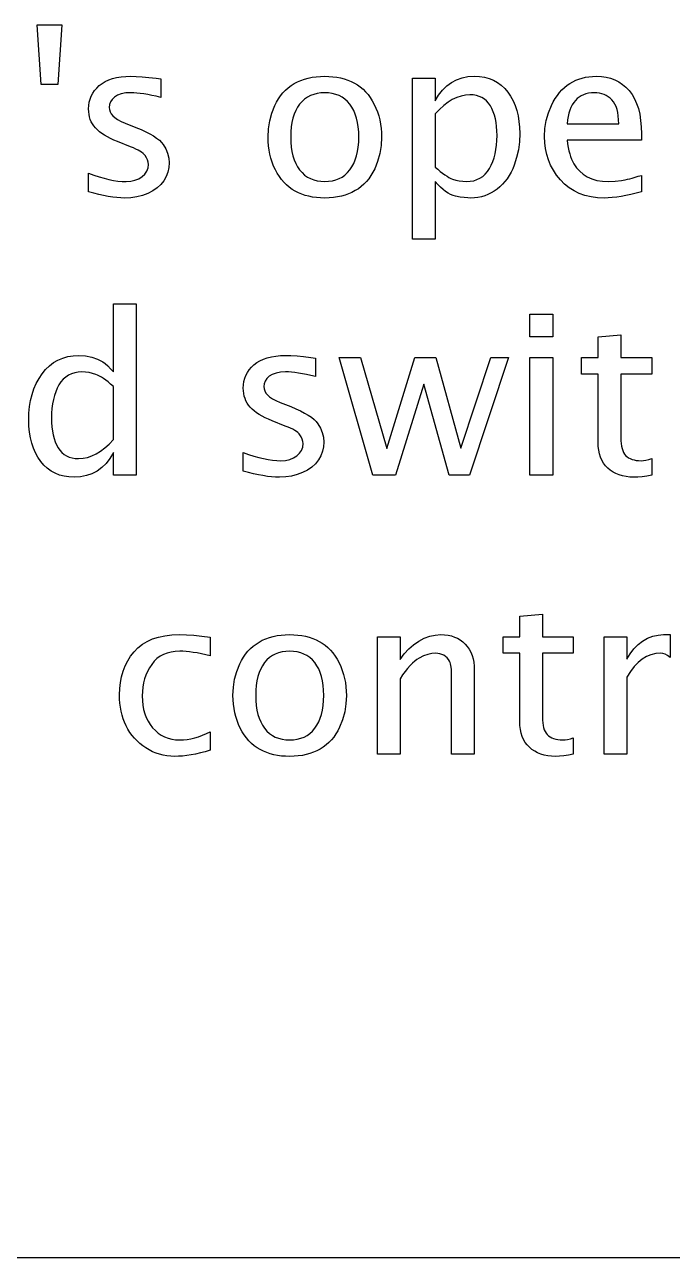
# Model space of a CAD drawing. Header units: inches. Extents: x 0 to 12, y -0.6 to 8.
# Drawn here: x 8.74 to 9.747, y 0 to 1.914 of the extents above; entities that cross this region are included whole.
import ezdxf

# ---------------------------------------------------------------- set-up
doc = ezdxf.new("R2010")
doc.units = ezdxf.units.IN
doc.header["$MEASUREMENT"] = 0

msp = doc.modelspace()

# ---------------------------------------------------------------- linework, layer by layer
at = {"color": 7, "linetype": 'Continuous'}
msp.add_line((0.5, 0), (11.5, 0), dxfattribs=at)
at = {"color": 7, "linetype": 'Continuous', "flags": 128}
for points in [[(8.766, 1.8215), (8.7596, 1.9144), (8.7596, 1.9144), (8.7981, 1.9144), (8.7981, 1.9144), (8.7917, 1.8215), (8.7917, 1.8215), (8.766, 1.8215)], [(8.8397, 1.6548), (8.8397, 1.6837), (8.8397, 1.6837), (8.848, 1.6806), (8.856, 1.678), (8.8638, 1.6758), (8.8712, 1.674), (8.8784, 1.6726), (8.8853, 1.6716), (8.892, 1.671), (8.8983, 1.6708), (8.8983, 1.6708), (8.9053, 1.6713), (8.9118, 1.6727), (8.9176, 1.6751), (8.9228, 1.6784), (8.9271, 1.6824), (8.9302, 1.6869), (8.9321, 1.6919), (8.9327, 1.6973), (8.9327, 1.6973), (8.9324, 1.7008), (8.9314, 1.7043), (8.9299, 1.7077), (8.9277, 1.7111), (8.9277, 1.7111), (8.9263, 1.7128), (8.9245, 1.7145), (8.9222, 1.7162), (8.9196, 1.7179), (8.9166, 1.7196), (8.9131, 1.7213), (8.9093, 1.723), (8.905, 1.7247), (8.905, 1.7247), (8.8847, 1.7328), (8.8847, 1.7328), (8.8791, 1.7351), (8.8738, 1.7375), (8.8689, 1.74), (8.8644, 1.7426), (8.8604, 1.7453), (8.8567, 1.7481), (8.8534, 1.751), (8.8505, 1.754), (8.8505, 1.754), (8.848, 1.7571), (8.8458, 1.7603), (8.844, 1.7637), (8.8424, 1.7673), (8.8412, 1.7711), (8.8404, 1.775), (8.8399, 1.7792), (8.8397, 1.7835), (8.8397, 1.7835), (8.84, 1.7888), (8.8408, 1.7939), (8.8421, 1.7988), (8.8439, 1.8034), (8.8462, 1.8079), (8.8491, 1.8121), (8.8524, 1.816), (8.8563, 1.8198), (8.8607, 1.8232), (8.8656, 1.8261), (8.871, 1.8286), (8.8769, 1.8307), (8.8833, 1.8322), (8.8902, 1.8334), (8.8976, 1.834), (8.9054, 1.8343), (8.9054, 1.8343), (8.9139, 1.8341), (8.9232, 1.8335), (8.9335, 1.8326), (8.9448, 1.8312), (8.9448, 1.8312), (8.9519, 1.8303), (8.9519, 1.8303), (8.9519, 1.8014), (8.9519, 1.8014), (8.9448, 1.8031), (8.9381, 1.8046), (8.9316, 1.8058), (8.9256, 1.8068), (8.92, 1.8076), (8.9147, 1.8082), (8.9098, 1.8086), (8.9053, 1.8087), (8.9053, 1.8087), (8.8974, 1.8083), (8.8906, 1.8069), (8.8848, 1.8048), (8.8801, 1.8019), (8.8765, 1.7984), (8.8739, 1.7946), (8.8723, 1.7904), (8.8718, 1.786), (8.8718, 1.786), (8.8721, 1.7825), (8.8732, 1.7791), (8.8749, 1.7759), (8.8774, 1.773), (8.8774, 1.773), (8.8806, 1.77), (8.8849, 1.7671), (8.8903, 1.7642), (8.8968, 1.7613), (8.8968, 1.7613), (8.9134, 1.7548), (8.9134, 1.7548), (8.9213, 1.7515), (8.9285, 1.7481), (8.9349, 1.7448), (8.9406, 1.7415), (8.9455, 1.7382), (8.9497, 1.7349), (8.953, 1.7316), (8.9557, 1.7283), (8.9557, 1.7283), (8.9596, 1.7216), (8.9625, 1.7146), (8.9642, 1.7072), (8.9647, 1.6996), (8.9647, 1.6996), (8.9642, 1.6924), (8.9627, 1.6854), (8.9601, 1.6786), (8.9564, 1.6721), (8.9518, 1.6662), (8.9462, 1.6609), (8.9396, 1.6563), (8.9319, 1.6524), (8.9236, 1.6492), (8.9149, 1.647), (8.9056, 1.6456), (8.8959, 1.6452), (8.8959, 1.6452), (8.89, 1.6453), (8.8837, 1.6458), (8.8772, 1.6465), (8.8703, 1.6476), (8.8631, 1.6489), (8.8557, 1.6506), (8.8479, 1.6526), (8.8397, 1.6548)], [(9.2067, 1.6452), (9.2002, 1.6453), (9.194, 1.6458), (9.1879, 1.6467), (9.1821, 1.6478), (9.1764, 1.6493), (9.171, 1.6511), (9.1658, 1.6533), (9.1609, 1.6558), (9.1561, 1.6586), (9.1516, 1.6618), (9.1474, 1.6654), (9.1434, 1.6694), (9.1397, 1.6738), (9.1362, 1.6785), (9.133, 1.6836), (9.13, 1.6891), (9.1273, 1.6949), (9.125, 1.7008), (9.123, 1.7069), (9.1214, 1.7131), (9.1202, 1.7196), (9.1193, 1.7262), (9.1188, 1.7329), (9.1186, 1.7398), (9.1186, 1.7398), (9.1192, 1.7528), (9.1212, 1.7652), (9.1244, 1.7772), (9.129, 1.7887), (9.1317, 1.7942), (9.1348, 1.7993), (9.1381, 1.8041), (9.1417, 1.8086), (9.1456, 1.8126), (9.1498, 1.8164), (9.1543, 1.8197), (9.1592, 1.8228), (9.1642, 1.8255), (9.1696, 1.8278), (9.1751, 1.8298), (9.181, 1.8314), (9.187, 1.8327), (9.1934, 1.8336), (9.1999, 1.8341), (9.2067, 1.8343), (9.2067, 1.8343), (9.2132, 1.8341), (9.2195, 1.8336), (9.2256, 1.8328), (9.2314, 1.8317), (9.237, 1.8302), (9.2424, 1.8284), (9.2476, 1.8262), (9.2527, 1.8238), (9.2574, 1.821), (9.2619, 1.8178), (9.2662, 1.8142), (9.2702, 1.8102), (9.2739, 1.8058), (9.2774, 1.8011), (9.2806, 1.796), (9.2836, 1.7905), (9.2862, 1.7847), (9.2885, 1.7788), (9.2905, 1.7726), (9.2921, 1.7664), (9.2933, 1.76), (9.2942, 1.7534), (9.2947, 1.7467), (9.2949, 1.7398), (9.2949, 1.7398), (9.2942, 1.7268), (9.2922, 1.7142), (9.2889, 1.7021), (9.2843, 1.6906), (9.2816, 1.6851), (9.2785, 1.68), (9.2751, 1.6752), (9.2715, 1.6708), (9.2676, 1.6667), (9.2634, 1.663), (9.2589, 1.6596), (9.2541, 1.6566), (9.249, 1.654), (9.2438, 1.6516), (9.2382, 1.6496), (9.2325, 1.648), (9.2264, 1.6468), (9.2201, 1.6459), (9.2135, 1.6454), (9.2067, 1.6452)], [(9.3429, 1.5811), (9.3429, 1.8311), (9.3429, 1.8311), (9.3782, 1.8311), (9.3782, 1.8311), (9.3782, 1.7962), (9.3782, 1.7962), (9.3836, 1.8051), (9.3897, 1.8129), (9.3963, 1.8194), (9.4036, 1.8248), (9.4115, 1.8289), (9.4201, 1.8319), (9.4292, 1.8337), (9.4391, 1.8343), (9.4391, 1.8343), (9.4472, 1.8339), (9.4549, 1.8327), (9.4622, 1.8308), (9.469, 1.8281), (9.4752, 1.8246), (9.481, 1.8204), (9.4863, 1.8154), (9.4912, 1.8096), (9.4955, 1.8032), (9.4992, 1.7963), (9.5024, 1.789), (9.505, 1.7812), (9.507, 1.7729), (9.5085, 1.7642), (9.5093, 1.755), (9.5096, 1.7453), (9.5096, 1.7453), (9.5091, 1.7326), (9.5075, 1.7201), (9.5048, 1.708), (9.5011, 1.6962), (9.4988, 1.6905), (9.4962, 1.6851), (9.4933, 1.68), (9.4902, 1.6752), (9.4867, 1.6707), (9.4829, 1.6665), (9.4789, 1.6626), (9.4745, 1.659), (9.47, 1.6558), (9.4652, 1.653), (9.4603, 1.6506), (9.4553, 1.6486), (9.4501, 1.6471), (9.4448, 1.646), (9.4393, 1.6454), (9.4337, 1.6452), (9.4337, 1.6452), (9.4288, 1.6453), (9.4232, 1.6459), (9.4169, 1.6467), (9.4098, 1.6479), (9.406, 1.6489), (9.4023, 1.6504), (9.3984, 1.6525), (9.3945, 1.6551), (9.3905, 1.6582), (9.3865, 1.6619), (9.3824, 1.6661), (9.3782, 1.6708), (9.3782, 1.6708), (9.3782, 1.5811), (9.3782, 1.5811), (9.3429, 1.5811)], [(9.6987, 1.6548), (9.6904, 1.6526), (9.6824, 1.6506), (9.6747, 1.6489), (9.6674, 1.6476), (9.6603, 1.6465), (9.6535, 1.6458), (9.647, 1.6453), (9.6408, 1.6452), (9.6408, 1.6452), (9.6303, 1.6456), (9.6204, 1.6469), (9.611, 1.6492), (9.6022, 1.6523), (9.594, 1.6563), (9.5864, 1.6611), (9.5793, 1.6669), (9.5728, 1.6735), (9.567, 1.6808), (9.562, 1.6884), (9.5577, 1.6963), (9.5543, 1.7045), (9.5515, 1.713), (9.5496, 1.7219), (9.5485, 1.7311), (9.5481, 1.7406), (9.5481, 1.7406), (9.5488, 1.7532), (9.5508, 1.7654), (9.5542, 1.7774), (9.5589, 1.789), (9.5617, 1.7946), (9.5648, 1.7998), (9.5681, 1.8046), (9.5715, 1.8091), (9.5752, 1.8131), (9.579, 1.8168), (9.5831, 1.8202), (9.5874, 1.8231), (9.5919, 1.8257), (9.5966, 1.828), (9.6015, 1.8299), (9.6065, 1.8315), (9.6118, 1.8327), (9.6172, 1.8336), (9.6229, 1.8341), (9.6288, 1.8343), (9.6288, 1.8343), (9.6365, 1.8339), (9.6439, 1.8329), (9.6509, 1.8311), (9.6575, 1.8287), (9.6636, 1.8255), (9.6694, 1.8217), (9.6747, 1.8172), (9.6797, 1.8119), (9.6841, 1.8059), (9.688, 1.7993), (9.6913, 1.792), (9.694, 1.784), (9.6961, 1.7752), (9.6975, 1.7658), (9.6984, 1.7557), (9.6987, 1.7449), (9.6987, 1.7449), (9.6987, 1.7349), (9.6987, 1.7349), (9.5833, 1.7349), (9.5833, 1.7349), (9.5841, 1.7291), (9.585, 1.7237), (9.5861, 1.7186), (9.5873, 1.7138), (9.5887, 1.7094), (9.5902, 1.7053), (9.5919, 1.7016), (9.5938, 1.6982), (9.598, 1.6921), (9.6029, 1.6867), (9.6084, 1.682), (9.6146, 1.678), (9.6215, 1.6749), (9.6293, 1.6726), (9.638, 1.6713), (9.6475, 1.6708), (9.6475, 1.6708), (9.6577, 1.6712), (9.6678, 1.6723), (9.6705, 1.6728), (9.6735, 1.6734), (9.6769, 1.6742), (9.6806, 1.6751), (9.6846, 1.6762), (9.689, 1.6775), (9.6937, 1.6789), (9.6987, 1.6804), (9.6987, 1.6804), (9.6987, 1.6548)], [(9.2066, 1.6708), (9.2127, 1.6711), (9.2185, 1.6719), (9.2239, 1.6733), (9.229, 1.6753), (9.2337, 1.6778), (9.238, 1.6809), (9.242, 1.6846), (9.2457, 1.6888), (9.2489, 1.6935), (9.2518, 1.6987), (9.2542, 1.7044), (9.2562, 1.7105), (9.2577, 1.7172), (9.2588, 1.7243), (9.2594, 1.7318), (9.2596, 1.7398), (9.2596, 1.7398), (9.2594, 1.7479), (9.2588, 1.7555), (9.2577, 1.7625), (9.2561, 1.7692), (9.2542, 1.7753), (9.2518, 1.781), (9.2489, 1.7861), (9.2456, 1.7908), (9.242, 1.795), (9.238, 1.7986), (9.2336, 1.8017), (9.2289, 1.8042), (9.2239, 1.8061), (9.2184, 1.8075), (9.2127, 1.8084), (9.2066, 1.8087), (9.2066, 1.8087), (9.2006, 1.8084), (9.1948, 1.8075), (9.1895, 1.8061), (9.1844, 1.8042), (9.1797, 1.8017), (9.1754, 1.7986), (9.1714, 1.795), (9.1677, 1.7908), (9.1645, 1.7861), (9.1617, 1.781), (9.1593, 1.7753), (9.1573, 1.7692), (9.1558, 1.7625), (9.1547, 1.7555), (9.154, 1.7479), (9.1538, 1.7398), (9.1538, 1.7398), (9.154, 1.7318), (9.1547, 1.7243), (9.1558, 1.7172), (9.1573, 1.7105), (9.1593, 1.7044), (9.1617, 1.6987), (9.1645, 1.6935), (9.1677, 1.6888), (9.1714, 1.6846), (9.1754, 1.6809), (9.1797, 1.6778), (9.1844, 1.6753), (9.1895, 1.6733), (9.1948, 1.6719), (9.2006, 1.6711), (9.2066, 1.6708)], [(9.3782, 1.6933), (9.3823, 1.6898), (9.3862, 1.6866), (9.3899, 1.6837), (9.3934, 1.6812), (9.3967, 1.679), (9.3997, 1.6772), (9.4025, 1.6757), (9.4051, 1.6746), (9.4103, 1.673), (9.4156, 1.6718), (9.4211, 1.6711), (9.4268, 1.6708), (9.4268, 1.6708), (9.4326, 1.6711), (9.4382, 1.6721), (9.4432, 1.6737), (9.4479, 1.6759), (9.4522, 1.6787), (9.4561, 1.6821), (9.4596, 1.6863), (9.4627, 1.691), (9.4654, 1.6962), (9.4678, 1.7017), (9.4698, 1.7076), (9.4715, 1.7139), (9.4727, 1.7205), (9.4736, 1.7274), (9.4742, 1.7347), (9.4744, 1.7423), (9.4744, 1.7423), (9.4742, 1.7494), (9.4737, 1.7561), (9.4729, 1.7625), (9.4718, 1.7684), (9.4704, 1.774), (9.4685, 1.7792), (9.4664, 1.784), (9.464, 1.7884), (9.4613, 1.7924), (9.4582, 1.7959), (9.4547, 1.7988), (9.4509, 1.8012), (9.4468, 1.803), (9.4423, 1.8044), (9.4373, 1.8052), (9.4321, 1.8054), (9.4321, 1.8054), (9.4253, 1.805), (9.4185, 1.8036), (9.4117, 1.8013), (9.4049, 1.7981), (9.3982, 1.794), (9.3915, 1.7889), (9.3848, 1.7829), (9.3782, 1.7759), (9.3782, 1.7759), (9.3782, 1.6933)], [(9.5833, 1.7606), (9.6635, 1.7606), (9.6635, 1.7606), (9.6633, 1.7668), (9.6628, 1.7726), (9.662, 1.7779), (9.6608, 1.7828), (9.6593, 1.7871), (9.6575, 1.7911), (9.6553, 1.7945), (9.6528, 1.7975), (9.6501, 1.8001), (9.6472, 1.8024), (9.644, 1.8043), (9.6407, 1.8059), (9.6373, 1.8071), (9.6336, 1.808), (9.6297, 1.8085), (9.6257, 1.8087), (9.6257, 1.8087), (9.621, 1.8085), (9.6167, 1.8079), (9.6126, 1.8069), (9.6088, 1.8056), (9.6053, 1.804), (9.602, 1.8019), (9.5989, 1.7995), (9.5961, 1.7967), (9.5936, 1.7935), (9.5913, 1.7899), (9.5893, 1.786), (9.5876, 1.7817), (9.5861, 1.777), (9.5849, 1.7719), (9.584, 1.7664), (9.5833, 1.7606)], [(8.8782, 1.2148), (8.8782, 1.2497), (8.8782, 1.2497), (8.8728, 1.2408), (8.8668, 1.2331), (8.8602, 1.2265), (8.8529, 1.2212), (8.845, 1.2169), (8.8365, 1.214), (8.8273, 1.2122), (8.8175, 1.2116), (8.8175, 1.2116), (8.8093, 1.212), (8.8016, 1.2131), (8.7944, 1.215), (8.7877, 1.2177), (8.7814, 1.2212), (8.7755, 1.2254), (8.7702, 1.2304), (8.7653, 1.2361), (8.761, 1.2425), (8.7572, 1.2494), (8.7541, 1.2567), (8.7515, 1.2645), (8.7494, 1.2728), (8.7479, 1.2816), (8.7471, 1.2909), (8.7468, 1.3006), (8.7468, 1.3006), (8.7471, 1.3111), (8.7481, 1.3212), (8.7497, 1.3308), (8.752, 1.3399), (8.7549, 1.3487), (8.7585, 1.3569), (8.7627, 1.3647), (8.7676, 1.3721), (8.773, 1.3788), (8.7789, 1.3846), (8.7854, 1.3895), (8.7922, 1.3935), (8.7996, 1.3967), (8.8074, 1.3989), (8.8158, 1.4002), (8.8245, 1.4007), (8.8245, 1.4007), (8.8348, 1.4), (8.8447, 1.3981), (8.8537, 1.3949), (8.8617, 1.3907), (8.8655, 1.388), (8.8695, 1.3844), (8.8738, 1.3801), (8.8782, 1.3751), (8.8782, 1.3751), (8.8782, 1.4808), (8.8782, 1.4808), (8.9135, 1.4808), (8.9135, 1.4808), (8.9135, 1.2148), (8.9135, 1.2148), (8.8782, 1.2148)], [(9.5256, 1.4295), (9.5256, 1.4648), (9.5256, 1.4648), (9.5609, 1.4648), (9.5609, 1.4648), (9.5609, 1.4295), (9.5609, 1.4295), (9.5256, 1.4295)], [(9.7147, 1.2148), (9.707, 1.2134), (9.6999, 1.2124), (9.6932, 1.2118), (9.6871, 1.2116), (9.6871, 1.2116), (9.6809, 1.2118), (9.675, 1.2125), (9.6694, 1.2136), (9.6642, 1.2151), (9.6592, 1.2171), (9.6546, 1.2195), (9.6504, 1.2224), (9.6464, 1.2257), (9.6429, 1.2294), (9.6399, 1.2334), (9.6373, 1.2379), (9.6352, 1.2427), (9.6335, 1.2479), (9.6324, 1.2535), (9.6317, 1.2594), (9.6314, 1.2657), (9.6314, 1.2657), (9.6314, 1.3718), (9.6314, 1.3718), (9.6058, 1.3718), (9.6058, 1.3718), (9.6058, 1.3975), (9.6058, 1.3975), (9.6314, 1.3975), (9.6314, 1.3975), (9.6314, 1.4295), (9.6314, 1.4295), (9.6667, 1.4327), (9.6667, 1.4327), (9.6667, 1.3975), (9.6667, 1.3975), (9.7147, 1.3975), (9.7147, 1.3975), (9.7147, 1.3718), (9.7147, 1.3718), (9.6667, 1.3718), (9.6667, 1.3718), (9.6667, 1.2724), (9.6667, 1.2724), (9.6668, 1.2679), (9.6671, 1.2637), (9.6677, 1.2598), (9.6686, 1.2563), (9.6696, 1.2531), (9.6709, 1.2502), (9.6725, 1.2476), (9.6742, 1.2454), (9.6763, 1.2435), (9.6786, 1.2418), (9.6812, 1.2404), (9.6841, 1.2393), (9.6872, 1.2384), (9.6907, 1.2377), (9.6944, 1.2374), (9.6984, 1.2372), (9.6984, 1.2372), (9.7019, 1.2374), (9.7058, 1.238), (9.7101, 1.239), (9.7147, 1.2404), (9.7147, 1.2404), (9.7147, 1.2148)], [(9.0801, 1.2212), (9.0801, 1.2501), (9.0801, 1.2501), (9.0884, 1.247), (9.0964, 1.2444), (9.1042, 1.2422), (9.1116, 1.2404), (9.1188, 1.239), (9.1257, 1.238), (9.1324, 1.2374), (9.1387, 1.2372), (9.1387, 1.2372), (9.1457, 1.2377), (9.1522, 1.2391), (9.158, 1.2415), (9.1632, 1.2448), (9.1675, 1.2488), (9.1706, 1.2533), (9.1725, 1.2583), (9.1731, 1.2637), (9.1731, 1.2637), (9.1728, 1.2672), (9.1718, 1.2707), (9.1703, 1.2741), (9.1681, 1.2775), (9.1681, 1.2775), (9.1667, 1.2792), (9.1649, 1.2808), (9.1626, 1.2826), (9.16, 1.2843), (9.157, 1.286), (9.1535, 1.2877), (9.1496, 1.2894), (9.1454, 1.2911), (9.1454, 1.2911), (9.1251, 1.2992), (9.1251, 1.2992), (9.1194, 1.3015), (9.1142, 1.3039), (9.1093, 1.3064), (9.1048, 1.309), (9.1008, 1.3117), (9.0971, 1.3145), (9.0938, 1.3174), (9.0909, 1.3204), (9.0909, 1.3204), (9.0884, 1.3235), (9.0862, 1.3267), (9.0843, 1.3301), (9.0828, 1.3337), (9.0816, 1.3375), (9.0808, 1.3414), (9.0803, 1.3456), (9.0801, 1.3499), (9.0801, 1.3499), (9.0804, 1.3552), (9.0812, 1.3603), (9.0825, 1.3652), (9.0843, 1.3698), (9.0866, 1.3743), (9.0894, 1.3785), (9.0928, 1.3824), (9.0967, 1.3862), (9.1011, 1.3896), (9.106, 1.3925), (9.1114, 1.395), (9.1173, 1.3971), (9.1237, 1.3986), (9.1306, 1.3998), (9.138, 1.4004), (9.1458, 1.4007), (9.1458, 1.4007), (9.1542, 1.4005), (9.1636, 1.3999), (9.1739, 1.399), (9.1851, 1.3976), (9.1851, 1.3976), (9.1923, 1.3967), (9.1923, 1.3967), (9.1923, 1.3678), (9.1923, 1.3678), (9.1852, 1.3695), (9.1784, 1.371), (9.172, 1.3722), (9.166, 1.3732), (9.1604, 1.374), (9.1551, 1.3746), (9.1502, 1.375), (9.1457, 1.3751), (9.1457, 1.3751), (9.1378, 1.3746), (9.131, 1.3733), (9.1252, 1.3712), (9.1205, 1.3683), (9.1168, 1.3648), (9.1143, 1.361), (9.1127, 1.3568), (9.1122, 1.3524), (9.1122, 1.3524), (9.1125, 1.3489), (9.1136, 1.3455), (9.1153, 1.3423), (9.1177, 1.3394), (9.1177, 1.3394), (9.121, 1.3364), (9.1253, 1.3335), (9.1307, 1.3306), (9.1372, 1.3277), (9.1372, 1.3277), (9.1538, 1.3212), (9.1538, 1.3212), (9.1617, 1.3179), (9.1689, 1.3145), (9.1753, 1.3112), (9.181, 1.3079), (9.1859, 1.3046), (9.1901, 1.3013), (9.1934, 1.298), (9.1961, 1.2947), (9.1961, 1.2947), (9.2, 1.288), (9.2029, 1.2809), (9.2046, 1.2736), (9.2051, 1.266), (9.2051, 1.266), (9.2046, 1.2588), (9.2031, 1.2518), (9.2005, 1.245), (9.1968, 1.2385), (9.1922, 1.2326), (9.1865, 1.2273), (9.1799, 1.2227), (9.1723, 1.2188), (9.164, 1.2156), (9.1552, 1.2134), (9.146, 1.212), (9.1363, 1.2116), (9.1363, 1.2116), (9.1304, 1.2117), (9.1241, 1.2122), (9.1175, 1.2129), (9.1107, 1.214), (9.1035, 1.2153), (9.0961, 1.217), (9.0882, 1.219), (9.0801, 1.2212)], [(9.2816, 1.2148), (9.2292, 1.3975), (9.2292, 1.3975), (9.2623, 1.3975), (9.2623, 1.3975), (9.3029, 1.2563), (9.3029, 1.2563), (9.3467, 1.3975), (9.3467, 1.3975), (9.3791, 1.3975), (9.3791, 1.3975), (9.4183, 1.2565), (9.4183, 1.2565), (9.4649, 1.3975), (9.4649, 1.3975), (9.492, 1.3975), (9.492, 1.3975), (9.4315, 1.2148), (9.4315, 1.2148), (9.3998, 1.2148), (9.3998, 1.2148), (9.3606, 1.356), (9.3606, 1.356), (9.3167, 1.2148), (9.3167, 1.2148), (9.2816, 1.2148)], [(9.5256, 1.2148), (9.5256, 1.3975), (9.5256, 1.3975), (9.5609, 1.3975), (9.5609, 1.3975), (9.5609, 1.2148), (9.5609, 1.2148), (9.5256, 1.2148)], [(8.8782, 1.3527), (8.874, 1.3563), (8.8701, 1.3595), (8.8663, 1.3623), (8.8629, 1.3648), (8.8596, 1.3669), (8.8565, 1.3687), (8.8537, 1.3702), (8.8511, 1.3713), (8.846, 1.3729), (8.8407, 1.3741), (8.8352, 1.3748), (8.8295, 1.3751), (8.8295, 1.3751), (8.8237, 1.3747), (8.8183, 1.3738), (8.8132, 1.3722), (8.8085, 1.37), (8.8042, 1.3672), (8.8003, 1.3638), (8.7968, 1.3597), (8.7937, 1.355), (8.791, 1.3499), (8.7886, 1.3443), (8.7866, 1.3384), (8.785, 1.3321), (8.7837, 1.3255), (8.7828, 1.3185), (8.7823, 1.3111), (8.7821, 1.3034), (8.7821, 1.3034), (8.7822, 1.2963), (8.7827, 1.2896), (8.7835, 1.2833), (8.7847, 1.2773), (8.7861, 1.2717), (8.7879, 1.2665), (8.79, 1.2617), (8.7924, 1.2573), (8.7951, 1.2534), (8.7982, 1.25), (8.8017, 1.247), (8.8055, 1.2446), (8.8097, 1.2428), (8.8142, 1.2415), (8.8191, 1.2407), (8.8243, 1.2404), (8.8243, 1.2404), (8.8312, 1.2409), (8.838, 1.2423), (8.8449, 1.2446), (8.8516, 1.2478), (8.8583, 1.2521), (8.865, 1.2571), (8.8716, 1.2631), (8.8782, 1.27), (8.8782, 1.27), (8.8782, 1.3527)], [(9.5929, 0.7812), (9.5852, 0.7798), (9.5781, 0.7788), (9.5714, 0.7782), (9.5653, 0.778), (9.5653, 0.778), (9.5591, 0.7782), (9.5532, 0.7789), (9.5476, 0.78), (9.5424, 0.7815), (9.5374, 0.7835), (9.5329, 0.7859), (9.5286, 0.7888), (9.5246, 0.7921), (9.5211, 0.7958), (9.5181, 0.7998), (9.5155, 0.8043), (9.5134, 0.8091), (9.5117, 0.8143), (9.5106, 0.8199), (9.5099, 0.8258), (9.5096, 0.8321), (9.5096, 0.8321), (9.5096, 0.9382), (9.5096, 0.9382), (9.484, 0.9382), (9.484, 0.9382), (9.484, 0.9639), (9.484, 0.9639), (9.5096, 0.9639), (9.5096, 0.9639), (9.5096, 0.9959), (9.5096, 0.9959), (9.5449, 0.9991), (9.5449, 0.9991), (9.5449, 0.9639), (9.5449, 0.9639), (9.5929, 0.9639), (9.5929, 0.9639), (9.5929, 0.9382), (9.5929, 0.9382), (9.5449, 0.9382), (9.5449, 0.9382), (9.5449, 0.8388), (9.5449, 0.8388), (9.545, 0.8343), (9.5453, 0.8301), (9.5459, 0.8262), (9.5468, 0.8227), (9.5478, 0.8195), (9.5491, 0.8165), (9.5507, 0.814), (9.5524, 0.8118), (9.5545, 0.8099), (9.5568, 0.8082), (9.5594, 0.8068), (9.5623, 0.8057), (9.5655, 0.8048), (9.5689, 0.8041), (9.5726, 0.8038), (9.5766, 0.8036), (9.5766, 0.8036), (9.5801, 0.8038), (9.584, 0.8044), (9.5883, 0.8054), (9.5929, 0.8068), (9.5929, 0.8068), (9.5929, 0.7812)], [(9.0288, 0.7876), (9.021, 0.7853), (9.0134, 0.7834), (9.006, 0.7817), (8.999, 0.7804), (8.9922, 0.7793), (8.9857, 0.7786), (8.9794, 0.7781), (8.9735, 0.778), (8.9735, 0.778), (8.9674, 0.7782), (8.9615, 0.7788), (8.9558, 0.7798), (8.9501, 0.7812), (8.9446, 0.7831), (8.9392, 0.7853), (8.9339, 0.788), (8.9288, 0.7911), (8.9239, 0.7945), (8.9193, 0.7981), (8.915, 0.802), (8.911, 0.8062), (8.9073, 0.8106), (8.9039, 0.8153), (8.9009, 0.8203), (8.8981, 0.8255), (8.8957, 0.8309), (8.8936, 0.8365), (8.8918, 0.8422), (8.8904, 0.8482), (8.8893, 0.8543), (8.8885, 0.8606), (8.888, 0.867), (8.8878, 0.8736), (8.8878, 0.8736), (8.8882, 0.8834), (8.8892, 0.8928), (8.891, 0.9017), (8.8935, 0.9103), (8.8967, 0.9184), (8.9005, 0.9262), (8.9051, 0.9334), (8.9105, 0.9403), (8.9165, 0.9466), (8.9233, 0.9521), (8.9309, 0.9566), (8.9393, 0.9604), (8.9484, 0.9633), (8.9583, 0.9654), (8.969, 0.9667), (8.9805, 0.9671), (8.9805, 0.9671), (8.9917, 0.9668), (9.0035, 0.9661), (9.0159, 0.9648), (9.0288, 0.9631), (9.0288, 0.9631), (9.0288, 0.9342), (9.0288, 0.9342), (9.0217, 0.9359), (9.015, 0.9374), (9.0085, 0.9386), (9.0024, 0.9396), (8.9966, 0.9404), (8.9912, 0.941), (8.9861, 0.9413), (8.9814, 0.9414), (8.9814, 0.9414), (8.9744, 0.9411), (8.9678, 0.9401), (8.9617, 0.9385), (8.956, 0.9363), (8.9508, 0.9334), (8.946, 0.9298), (8.9417, 0.9257), (8.9378, 0.9208), (8.9343, 0.9156), (8.9313, 0.91), (8.9288, 0.9043), (8.9267, 0.8983), (8.9251, 0.8921), (8.924, 0.8856), (8.9233, 0.8789), (8.9231, 0.8719), (8.9231, 0.8719), (8.9233, 0.8645), (8.9241, 0.8574), (8.9253, 0.8507), (8.9271, 0.8443), (8.9294, 0.8383), (8.9322, 0.8327), (8.9354, 0.8274), (8.9393, 0.8225), (8.9435, 0.8181), (8.948, 0.8142), (8.9527, 0.811), (8.9578, 0.8083), (8.9632, 0.8063), (8.969, 0.8048), (8.975, 0.8039), (8.9813, 0.8036), (8.9813, 0.8036), (8.9871, 0.8038), (8.9929, 0.8044), (8.9988, 0.8054), (9.0047, 0.8068), (9.0107, 0.8086), (9.0167, 0.8108), (9.0227, 0.8134), (9.0288, 0.8164), (9.0288, 0.8164), (9.0288, 0.7876)], [(9.1522, 0.778), (9.1457, 0.7781), (9.1395, 0.7786), (9.1334, 0.7795), (9.1276, 0.7806), (9.1219, 0.7821), (9.1165, 0.7839), (9.1113, 0.7861), (9.1064, 0.7886), (9.1016, 0.7914), (9.0972, 0.7946), (9.0929, 0.7982), (9.0889, 0.8022), (9.0852, 0.8066), (9.0817, 0.8113), (9.0785, 0.8164), (9.0755, 0.8219), (9.0728, 0.8277), (9.0705, 0.8336), (9.0686, 0.8397), (9.067, 0.8459), (9.0657, 0.8524), (9.0648, 0.859), (9.0643, 0.8657), (9.0641, 0.8726), (9.0641, 0.8726), (9.0648, 0.8856), (9.0667, 0.898), (9.0699, 0.91), (9.0745, 0.9215), (9.0772, 0.927), (9.0803, 0.9321), (9.0836, 0.9369), (9.0872, 0.9413), (9.0911, 0.9454), (9.0954, 0.9492), (9.0999, 0.9525), (9.1047, 0.9556), (9.1097, 0.9583), (9.1151, 0.9606), (9.1206, 0.9626), (9.1265, 0.9642), (9.1326, 0.9655), (9.1389, 0.9664), (9.1454, 0.9669), (9.1522, 0.9671), (9.1522, 0.9671), (9.1588, 0.9669), (9.165, 0.9664), (9.1711, 0.9656), (9.1769, 0.9645), (9.1825, 0.963), (9.188, 0.9612), (9.1932, 0.959), (9.1982, 0.9566), (9.2029, 0.9538), (9.2074, 0.9506), (9.2117, 0.947), (9.2157, 0.943), (9.2194, 0.9386), (9.2229, 0.9339), (9.2261, 0.9288), (9.2291, 0.9233), (9.2317, 0.9175), (9.234, 0.9116), (9.236, 0.9054), (9.2376, 0.8992), (9.2388, 0.8928), (9.2397, 0.8862), (9.2402, 0.8795), (9.2404, 0.8726), (9.2404, 0.8726), (9.2397, 0.8596), (9.2377, 0.847), (9.2344, 0.8349), (9.2298, 0.8234), (9.2271, 0.8179), (9.224, 0.8128), (9.2207, 0.808), (9.217, 0.8036), (9.2131, 0.7995), (9.2089, 0.7958), (9.2044, 0.7924), (9.1996, 0.7894), (9.1946, 0.7868), (9.1893, 0.7844), (9.1837, 0.7824), (9.178, 0.7808), (9.1719, 0.7796), (9.1656, 0.7787), (9.1591, 0.7782), (9.1522, 0.778)], [(9.2885, 0.7812), (9.2885, 0.9639), (9.2885, 0.9639), (9.3237, 0.9639), (9.3237, 0.9639), (9.3237, 0.9286), (9.3237, 0.9286), (9.3302, 0.9373), (9.3373, 0.9449), (9.3448, 0.9515), (9.3529, 0.957), (9.3613, 0.9614), (9.3698, 0.9646), (9.3785, 0.9664), (9.3873, 0.9671), (9.3873, 0.9671), (9.393, 0.9668), (9.3983, 0.9662), (9.4034, 0.965), (9.4082, 0.9634), (9.4128, 0.9614), (9.417, 0.9588), (9.421, 0.9559), (9.4247, 0.9524), (9.4281, 0.9486), (9.431, 0.9444), (9.4335, 0.9398), (9.4355, 0.9349), (9.4371, 0.9297), (9.4382, 0.9241), (9.4389, 0.9181), (9.4391, 0.9118), (9.4391, 0.9118), (9.4391, 0.7812), (9.4391, 0.7812), (9.4038, 0.7812), (9.4038, 0.7812), (9.4038, 0.9008), (9.4038, 0.9008), (9.4038, 0.9053), (9.4036, 0.9094), (9.4034, 0.9132), (9.403, 0.9165), (9.4026, 0.9194), (9.402, 0.9219), (9.4013, 0.924), (9.4006, 0.9257), (9.3988, 0.9286), (9.3967, 0.931), (9.3942, 0.9332), (9.3915, 0.935), (9.3885, 0.9364), (9.3855, 0.9374), (9.3823, 0.938), (9.379, 0.9382), (9.379, 0.9382), (9.373, 0.9378), (9.3667, 0.9364), (9.3602, 0.934), (9.3535, 0.9307), (9.35, 0.9286), (9.3465, 0.9259), (9.3429, 0.9227), (9.3392, 0.919), (9.3354, 0.9147), (9.3316, 0.9098), (9.3277, 0.9045), (9.3237, 0.8986), (9.3237, 0.8986), (9.3237, 0.7812), (9.3237, 0.7812), (9.2885, 0.7812)], [(9.641, 0.7812), (9.641, 0.9639), (9.641, 0.9639), (9.6763, 0.9639), (9.6763, 0.9639), (9.6763, 0.9289), (9.6763, 0.9289), (9.6813, 0.9375), (9.687, 0.9451), (9.6935, 0.9516), (9.7006, 0.9571), (9.7082, 0.9615), (9.7162, 0.9646), (9.7245, 0.9665), (9.7331, 0.9671), (9.7331, 0.9671), (9.7382, 0.9671), (9.7436, 0.9671), (9.7436, 0.9671), (9.7436, 0.9318), (9.7436, 0.9318), (9.7395, 0.9346), (9.7357, 0.9366), (9.732, 0.9378), (9.7286, 0.9382), (9.7286, 0.9382), (9.721, 0.9376), (9.7136, 0.9359), (9.7066, 0.933), (9.6999, 0.9289), (9.6935, 0.9237), (9.6874, 0.9174), (9.6817, 0.9098), (9.6763, 0.9011), (9.6763, 0.9011), (9.6763, 0.7812), (9.6763, 0.7812), (9.641, 0.7812)], [(9.1521, 0.8036), (9.1583, 0.8039), (9.164, 0.8047), (9.1694, 0.8061), (9.1745, 0.8081), (9.1792, 0.8106), (9.1835, 0.8137), (9.1876, 0.8174), (9.1912, 0.8216), (9.1945, 0.8263), (9.1973, 0.8315), (9.1997, 0.8372), (9.2017, 0.8433), (9.2032, 0.85), (9.2043, 0.8571), (9.2049, 0.8646), (9.2051, 0.8726), (9.2051, 0.8726), (9.2049, 0.8807), (9.2043, 0.8883), (9.2032, 0.8953), (9.2016, 0.902), (9.1997, 0.9081), (9.1973, 0.9138), (9.1944, 0.9189), (9.1912, 0.9236), (9.1875, 0.9278), (9.1835, 0.9314), (9.1791, 0.9345), (9.1744, 0.937), (9.1694, 0.9389), (9.164, 0.9403), (9.1583, 0.9411), (9.1521, 0.9414), (9.1521, 0.9414), (9.1461, 0.9411), (9.1403, 0.9403), (9.135, 0.9389), (9.1299, 0.937), (9.1253, 0.9345), (9.1209, 0.9314), (9.1169, 0.9278), (9.1132, 0.9236), (9.11, 0.9189), (9.1072, 0.9138), (9.1048, 0.9081), (9.1028, 0.902), (9.1013, 0.8953), (9.1002, 0.8883), (9.0996, 0.8807), (9.0994, 0.8726), (9.0994, 0.8726), (9.0996, 0.8646), (9.1002, 0.8571), (9.1013, 0.85), (9.1028, 0.8433), (9.1048, 0.8372), (9.1072, 0.8315), (9.11, 0.8263), (9.1132, 0.8216), (9.1169, 0.8174), (9.1209, 0.8137), (9.1253, 0.8106), (9.1299, 0.8081), (9.135, 0.8061), (9.1403, 0.8047), (9.1461, 0.8039), (9.1521, 0.8036)]]:
    msp.add_lwpolyline(points, dxfattribs=at)

doc.saveas('drawing.dxf')
